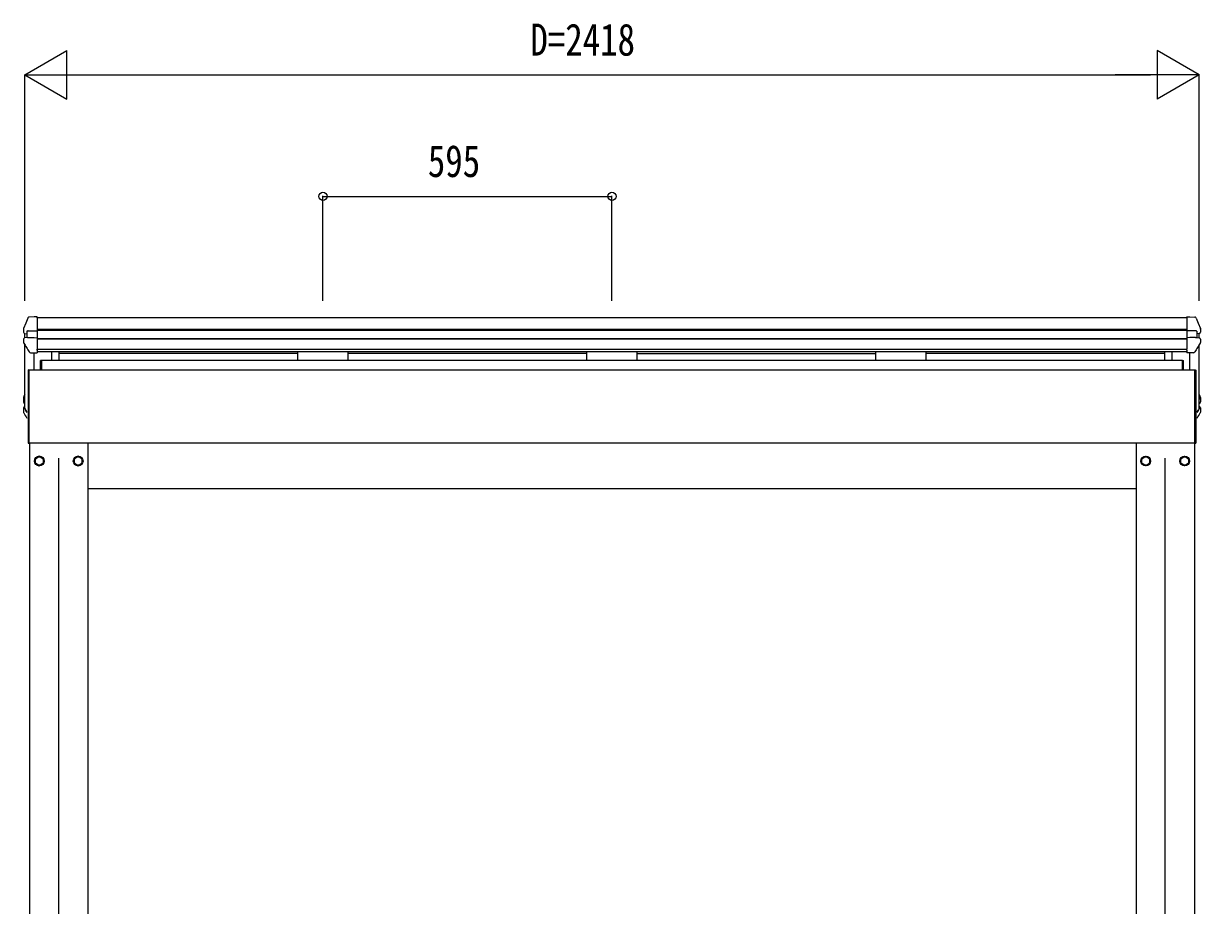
# Model space of a CAD drawing. Units: millimetres, scale not verified. Extents: x -8410 to 8410, y -5940 to 5940.
# Drawn here: x -1602 to 821, y -1608 to 208 of the extents above; entities that cross this region are included whole.
import ezdxf
from ezdxf.enums import TextEntityAlignment as Align

# ---------------------------------------------------------------- set-up
doc = ezdxf.new("R2010")
doc.units = ezdxf.units.MM
doc.header["$LTSCALE"] = 30
for name, color, linetype in [('0-3_YKK_11', 7, 'Continuous'), ('0-4_YKK_12', 2, 'Continuous'), ('0-5_YKK_13', 4, 'Continuous'), ('0-6_YKK_A1', 4, 'Continuous'), ('0-7_YKK_D', 6, 'Continuous')]:
    doc.layers.add(name, color=color, linetype=linetype)
doc.styles.add('ＭＳ ゴシック', font='')
doc.styles.get('ＭＳ ゴシック').set_extended_font_data('MS Gothic')

msp = doc.modelspace()

# ---------------------------------------------------------------- linework, layer by layer
at = {"layer": '0-3_YKK_11'}
for p, q in [((-1574.36, -397.33), (792.44, -397.33)), ((-1599.86, -439.11), (-1599.86, -429.79)), ((-1574.36, -421.2), (792.44, -421.2)), ((-1574.36, -423.11), (792.44, -423.11)), ((817.94, -439.11), (817.94, -429.79)), ((818.04, -439.11), (818.04, -429.79)), ((-1599.86, -584.61), (-1599.86, -453.19)), ((-1574.36, -440.35), (792.44, -440.35)), ((-1574.36, -441.27), (792.44, -441.27)), ((817.94, -505.58), (817.94, -453.19)), ((818.04, -584.61), (818.04, -453.19)), ((-1580.86, -505.58), (-1580.86, -469.89)), ((-1574.36, -462.49), (792.44, -462.49)), ((-1574.36, -467.05), (792.44, -467.05)), ((-1544.16, -485.58), (-1544.16, -467.05)), ((-1528.86, -485.58), (-1528.86, -467.05)), ((-1037.96, -471.11), (-1528.86, -471.11)), ((-1037.96, -485.58), (-1037.96, -467.05)), ((-933.96, -485.58), (-933.96, -467.05)), ((-442.96, -471.11), (-933.86, -471.11)), ((-442.96, -485.58), (-442.96, -467.05)), ((-338.96, -485.58), (-338.96, -467.05)), ((-338.96, -471.11), (151.94, -471.11)), ((152.04, -485.58), (152.04, -467.05)), ((256.04, -485.58), (256.04, -467.05)), ((746.94, -471.11), (256.04, -471.11)), ((746.94, -485.58), (746.94, -467.05)), ((747.04, -485.58), (747.04, -467.05)), ((762.24, -485.58), (762.24, -467.05)), ((762.34, -485.58), (762.34, -467.05)), ((798.94, -505.58), (798.94, -469.89)), ((799.04, -505.58), (799.04, -469.89)), ((809.04, -505.58), (-1590.96, -505.58)), ((783.54, -485.58), (-1565.46, -485.58)), ((688.04, -750), (-1469.96, -750))]:
    msp.add_line(p, q, dxfattribs=at)
at = {"layer": '0-4_YKK_12'}
for p, q in [((-1529.96, -3416.52), (-1529.96, -686.55)), ((748.04, -3416.52), (748.04, -686.55))]:
    msp.add_line(p, q, dxfattribs=at)
at = {"layer": '0-5_YKK_13'}
for p, q in [((-1580.86, -395.43), (-1590.9, -396.08)), ((-1574.36, -395.85), (-1580.86, -395.43)), ((-1574.36, -397.57), (-1574.36, -395.86)), ((-1574.36, -397.57), (-1574.36, -419.59)), ((792.44, -395.85), (798.94, -395.43)), ((792.44, -397.57), (792.44, -395.86)), ((792.44, -397.57), (792.44, -419.59)), ((798.94, -395.43), (808.98, -396.08)), ((-1602.43, -420.68), (-1602.43, -426.99)), ((-1600.17, -429.73), (-1595.36, -430.66)), ((-1595.36, -424.9), (-1595.36, -438.56)), ((-1594.78, -424.88), (-1594.31, -424.83)), ((-1592.59, -424.67), (-1580.86, -424.59)), ((-1580.86, -424.59), (-1574.36, -424.3)), ((-1574.36, -419.59), (-1574.36, -422.91)), ((792.44, -419.59), (792.44, -422.91)), ((798.94, -424.59), (792.44, -424.3)), ((810.67, -424.67), (798.94, -424.59)), ((812.86, -424.88), (812.39, -424.83)), ((813.44, -424.9), (813.44, -438.56)), ((818.25, -429.73), (813.44, -430.66)), ((820.51, -420.68), (820.51, -426.99)), ((-1602.37, -441.89), (-1602.37, -448.18)), ((-1594.59, -438.47), (-1599.91, -439.12)), ((-1594.31, -438.47), (-1594.59, -438.49)), ((-1592.59, -438.52), (-1580.86, -438.45)), ((-1574.36, -439.39), (-1574.36, -442.82)), ((-1574.36, -442.82), (-1574.36, -462.36)), ((792.44, -439.39), (792.44, -442.82)), ((792.44, -442.82), (792.44, -462.36)), ((810.67, -438.52), (798.94, -438.45)), ((812.39, -438.47), (812.67, -438.49)), ((812.67, -438.47), (817.99, -439.12)), ((820.45, -441.89), (820.45, -448.18)), ((-1588.2, -469.44), (-1580.86, -469.89)), ((-1580.86, -469.89), (-1574.36, -469.49)), ((-1574.36, -464.04), (-1574.36, -462.36)), ((-1574.36, -464.04), (-1574.36, -468.86)), ((-1574.36, -468.9), (-1574.36, -468.86)), ((-1574.36, -468.9), (-1574.36, -469.49)), ((792.44, -464.04), (792.44, -462.36)), ((792.44, -464.04), (792.44, -468.86)), ((792.44, -468.9), (792.44, -468.86)), ((792.44, -468.9), (792.44, -469.49)), ((798.94, -469.89), (792.44, -469.49)), ((806.28, -469.44), (798.94, -469.89)), ((-1592.96, -505.58), (-1592.96, -506.58)), ((-1592.96, -506.58), (-1592.96, -654.58)), ((-1592.46, -506.58), (-1592.46, -505.08)), ((-1592.46, -654.58), (-1592.46, -506.58)), ((-1590.96, -654.58), (-1590.96, -506.58)), ((-1567.46, -505.08), (-1567.46, -485.58)), ((-1565.46, -485.58), (-1567.46, -485.58)), ((-1565.46, -505.08), (-1567.46, -505.08)), ((-1565.46, -505.08), (-1565.46, -485.58)), ((783.54, -505.08), (783.54, -485.58)), ((783.54, -485.58), (785.54, -485.58)), ((783.54, -505.08), (785.54, -505.08)), ((785.54, -505.08), (785.54, -485.58)), ((809.04, -654.58), (809.04, -506.58)), ((810.54, -506.58), (810.54, -505.08)), ((810.54, -654.58), (810.54, -506.58)), ((811.04, -505.58), (811.04, -506.58)), ((811.04, -506.58), (811.04, -654.58)), ((-1602.37, -561.98), (-1602.37, -570.97)), ((-1600.45, -562.94), (-1600.45, -562.94)), ((-1600.14, -580.41), (-1599.9, -580.36)), ((-1599.9, -564.76), (-1600.1, -564.72)), ((-1599.9, -573.75), (-1599.9, -573.75)), ((818.08, -564.76), (818.28, -564.72)), ((818.08, -573.75), (818.08, -573.75)), ((818.32, -580.41), (818.08, -580.36)), ((818.63, -562.94), (818.63, -562.94)), ((820.55, -561.98), (820.55, -570.97)), ((-1602.41, -583.15), (-1602.41, -592.13)), ((820.59, -583.15), (820.59, -592.13)), ((-1592.96, -654.58), (-1592.96, -655.58)), ((-1592.46, -656.08), (-1592.46, -654.58)), ((-1592.46, -656.08), (-1590.96, -656)), ((-1590.96, -656), (-1590.96, -654.58)), ((809.04, -656), (809.04, -654.58)), ((810.54, -656.08), (809.04, -656)), ((810.54, -656.08), (810.54, -654.58)), ((811.04, -654.58), (811.04, -655.58)), ((-1561.36, -692.33), (-1561.46, -692.33)), ((-1561.36, -692.83), (-1561.46, -692.83)), ((-1481.36, -692.33), (-1481.46, -692.33)), ((-1481.36, -692.83), (-1481.46, -692.83)), ((699.44, -692.33), (699.54, -692.33)), ((699.44, -692.83), (699.54, -692.83)), ((779.44, -692.33), (779.54, -692.33)), ((779.44, -692.83), (779.54, -692.83))]:
    msp.add_line(p, q, dxfattribs=at)
for points in [[(-1593.64, -398.06), (-1597.99, -408.61), (-1602.27, -419.78)], [(-1590.87, -396.09), (-1590.87, -396.09), (-1590.88, -396.09), (-1590.89, -396.08), (-1590.9, -396.09)], [(808.95, -396.09), (808.95, -396.09), (808.95, -396.09), (808.97, -396.08), (808.98, -396.09)], [(811.72, -398.06), (816.07, -408.61), (820.35, -419.78)], [(-1602.27, -419.78), (-1602.27, -419.78), (-1602.33, -419.94)], [(-1574.36, -422.91), (-1574.36, -424.3), (-1574.36, -438.81)], [(792.44, -422.91), (792.44, -424.3), (792.44, -438.81)], [(820.35, -419.78), (820.35, -419.78), (820.41, -419.94)], [(-1601.99, -449.58), (-1600.62, -451.91), (-1599.24, -454.23), (-1597.85, -456.54), (-1596.44, -458.84), (-1595.02, -461.14), (-1593.59, -463.43), (-1592.15, -465.71), (-1590.69, -467.98)], [(-1599.91, -439.12), (-1599.95, -439.12), (-1600.07, -439.14)], [(-1580.86, -438.45), (-1574.36, -438.81), (-1574.36, -439.39)], [(798.94, -438.45), (792.44, -438.81), (792.44, -439.39)], [(820.07, -449.58), (818.7, -451.91), (817.32, -454.23), (815.93, -456.54), (814.52, -458.84), (813.1, -461.14), (811.67, -463.43), (810.23, -465.71), (808.77, -467.98)], [(817.99, -439.12), (818.03, -439.12), (818.15, -439.14)], [(-1590.96, -506.58), (-1590.96, -505.16), (-1592.46, -505.08)], [(809.04, -506.58), (809.04, -505.16), (810.54, -505.08)], [(-1600.79, -561.55), (-1600, -559.35), (-1599.9, -559.07)], [(818.97, -561.55), (818.18, -559.35), (818.08, -559.07)], [(-1602.03, -593.52), (-1602.03, -593.52), (-1602.08, -593.44)], [(820.21, -593.52), (820.21, -593.52), (820.26, -593.44)]]:
    msp.add_lwpolyline(points, dxfattribs=at)
for points in [[(-1569.96, -682.77), (-1578.46, -687.67), (-1578.46, -697.49), (-1569.96, -702.39), (-1561.46, -697.49), (-1561.46, -687.67)], [(-1489.96, -682.77), (-1498.46, -687.67), (-1498.46, -697.49), (-1489.96, -702.39), (-1481.46, -697.49), (-1481.46, -687.67)], [(708.04, -682.77), (716.54, -687.67), (716.54, -697.49), (708.04, -702.39), (699.54, -697.49), (699.54, -687.67)], [(788.04, -682.77), (796.54, -687.67), (796.54, -697.49), (788.04, -702.39), (779.54, -697.49), (779.54, -687.67)]]:
    msp.add_lwpolyline(points, close=True, dxfattribs=at)
for centre, radius in [((-1569.96, -692.58), 10), ((-1569.96, -692.58), 8.5), ((-1489.96, -692.58), 10), ((-1489.96, -692.58), 8.5), ((708.04, -692.58), 10), ((708.04, -692.58), 8.5), ((788.04, -692.58), 10), ((788.04, -692.58), 8.5)]:
    msp.add_circle(centre, radius, dxfattribs=at)
for centre, radius, start, end in [((-1590.7, -399.27), 3.19, 93.17768, 157.35725), ((808.77, -399.27), 3.19, 22.64275, 86.82232), ((-1599.64, -420.7), 2.79, 164.21081, 180.39507), ((-1599.64, -426.99), 2.79, 180.07195, 259.10321), ((817.72, -426.99), 2.79, 280.89679, 359.92805), ((817.72, -420.7), 2.79, 359.60493, 15.78919), ((-1599.59, -441.89), 2.78, 105.87437, 179.96991), ((-1599.59, -448.18), 2.78, 180.00302, 210.32151), ((-1599.76, -440.91), 1.8, 99.3558, 109.24684), ((817.83, -440.91), 1.8, 70.75316, 80.6442), ((817.67, -441.89), 2.78, 0.03009, 74.12563), ((817.67, -448.18), 2.78, 329.67849, 359.99698), ((-1588, -466.25), 3.2, 212.82091, 266.53908), ((806.08, -466.25), 3.2, 273.46092, 327.17909), ((-1592.46, -505.58), 0.5, 90, 180), ((810.54, -505.58), 0.5, 0, 90), ((-1132.19, -729.92), 499.44, 159.46673, 160.23632), ((350.37, -729.92), 499.44, 19.76368, 20.53327), ((-1599.61, -583.15), 2.79, 100.87457, 179.95028), ((-1599.58, -561.98), 2.79, 160.30494, 259.14158), ((-1599.57, -570.97), 2.8, 180, 263.16147), ((-1599.57, -561.98), 1.3, 160.30107, 256.069), ((817.75, -561.98), 1.3, 283.931, 19.69893), ((817.75, -570.97), 2.8, 276.83853, 0), ((817.76, -561.98), 2.79, 280.85842, 19.69506), ((817.8, -583.15), 2.79, 0.04972, 79.12543), ((-1599.61, -592.13), 2.8, 180, 207.26451), ((-1214.46, -357.04), 454.01, 211.39031, 212.95848), ((-1599.61, -583.15), 1.29, 102.65759, 210.25861), ((-1170.24, -332.12), 498.66, 210.31233, 211.50255), ((-1599.1, -584.37), 0.796, 197.54447, 210.14856), ((-1168.99, -334.65), 498.15, 210.13948, 211.12778), ((388.42, -332.12), 498.66, 328.49745, 329.68767), ((387.17, -334.65), 498.15, 328.87222, 329.86052), ((432.64, -357.04), 454.01, 327.04152, 328.60969), ((817.28, -584.37), 0.796, 329.85144, 342.45553), ((817.79, -583.15), 1.29, 329.74139, 77.34241), ((817.79, -592.13), 2.8, 332.73549, 0), ((-1592.46, -655.58), 0.5, 180, 270), ((810.54, -655.58), 0.5, 270, 0), ((-1569.96, -692.58), 8.6, 171.25399, 188.74601), ((-1569.96, -692.58), 8.6, 111.25399, 128.74601), ((-1569.96, -692.58), 8.6, 231.25399, 248.74601), ((-1569.96, -692.58), 8.6, 51.25399, 68.74601), ((-1569.96, -692.58), 8.6, 291.25399, 308.74601), ((-1569.96, -692.58), 8.6, 1.66581, 8.74601), ((-1569.96, -692.58), 8.6, 351.25399, 358.33419), ((-1489.96, -692.58), 8.6, 171.25399, 188.74601), ((-1489.96, -692.58), 8.6, 111.25399, 128.74601), ((-1489.96, -692.58), 8.6, 231.25399, 248.74601), ((-1489.96, -692.58), 8.6, 51.25399, 68.74601), ((-1489.96, -692.58), 8.6, 291.25399, 308.74601), ((-1489.96, -692.58), 8.6, 1.66581, 8.74601), ((-1489.96, -692.58), 8.6, 351.25399, 358.33419), ((708.04, -692.58), 8.6, 171.25399, 178.33419), ((708.04, -692.58), 8.6, 181.66581, 188.74601), ((708.04, -692.58), 8.6, 111.25399, 128.74601), ((708.04, -692.58), 8.6, 231.25399, 248.74601), ((708.04, -692.58), 8.6, 51.25399, 68.74601), ((708.04, -692.58), 8.6, 291.25399, 308.74601), ((708.04, -692.58), 8.6, 351.25399, 8.74601), ((788.04, -692.58), 8.6, 171.25399, 178.33419), ((788.04, -692.58), 8.6, 181.66581, 188.74601), ((788.04, -692.58), 8.6, 111.25399, 128.74601), ((788.04, -692.58), 8.6, 231.25399, 248.74601), ((788.04, -692.58), 8.6, 51.25399, 68.74601), ((788.04, -692.58), 8.6, 291.25399, 308.74601), ((788.04, -692.58), 8.6, 351.25399, 8.74601)]:
    msp.add_arc(centre, radius, start, end, dxfattribs=at)
for centre, major_axis, ratio, start_param, end_param in [((-1592.36, -425.48), (3, -0.58), 0.075919, 2.5266599, 3.1563913), ((-1592.36, -425.49), (3, -0.05), 0.272494, 1.6538252, 2.2823302), ((810.44, -425.49), (-3, -0.05), 0.272494, 4.0008552, 4.6293601), ((810.44, -425.48), (-3, -0.58), 0.075919, 3.126794, 3.7565254), ((-1592.36, -438.18), (3, 0.05), 0.114962, 4.0035675, 4.6320724), ((810.44, -438.18), (-3, 0.05), 0.114962, 1.6511129, 2.2796178)]:
    msp.add_ellipse(centre, major_axis=major_axis, ratio=ratio, start_param=start_param, end_param=end_param, dxfattribs=at)
at = {"layer": '0-6_YKK_A1'}
for p, q in [((-1565.46, -485.58), (-1565.46, -505.58)), ((783.54, -485.58), (783.54, -505.58)), ((809.04, -505.58), (809.04, -655.44)), ((809.04, -655.58), (-1590.96, -655.58)), ((-1589.96, -655.58), (-1589.96, -3250)), ((-1469.96, -655.58), (-1469.96, -3250)), ((808.04, -655.58), (808.04, -3250))]:
    msp.add_line(p, q, dxfattribs=at)
msp.add_lwpolyline([(688.04, -655.58), (688.04, -3250), (808.04, -3250)], dxfattribs=at)
at = {"layer": '0-7_YKK_D'}
for p, q in [((-1599.96, 102.43), (-1513.36, 152.43)), ((-1513.36, 52.43), (-1513.36, 152.43)), ((818.04, 102.43), (731.44, 152.43)), ((731.44, 152.43), (731.44, 52.43)), ((-1599.96, -362.8), (-1599.96, 103.43)), ((-1599.96, 102.43), (-1513.36, 52.43)), ((-1599.96, 102.43), (-1426.76, 102.43)), ((-1499.96, 102.43), (718.04, 102.43)), ((818.04, 102.43), (644.83, 102.43)), ((818.04, 102.43), (731.44, 52.43)), ((818.04, -362.8), (818.04, 103.43)), ((-985.96, -362.8), (-985.96, -146.57)), ((-985.96, -147.57), (-390.96, -147.57)), ((-390.96, -362.8), (-390.96, -146.57))]:
    msp.add_line(p, q, dxfattribs=at)
for centre in [(-985.96, -147.57), (-390.96, -147.57)]:
    msp.add_circle(centre, 8.5, dxfattribs=at)

# ---------------------------------------------------------------- texts
at = {"layer": '0-7_YKK_D', "style": 'ＭＳ ゴシック', "width": 0.8}
for s, p in [('D=2418', (-558.96, 122.43)), ('595', (-770.06, -127.57))]:
    msp.add_text(s, height=65.98, dxfattribs=at).set_placement(p, align=Align.BOTTOM_LEFT)

doc.saveas('drawing.dxf')
